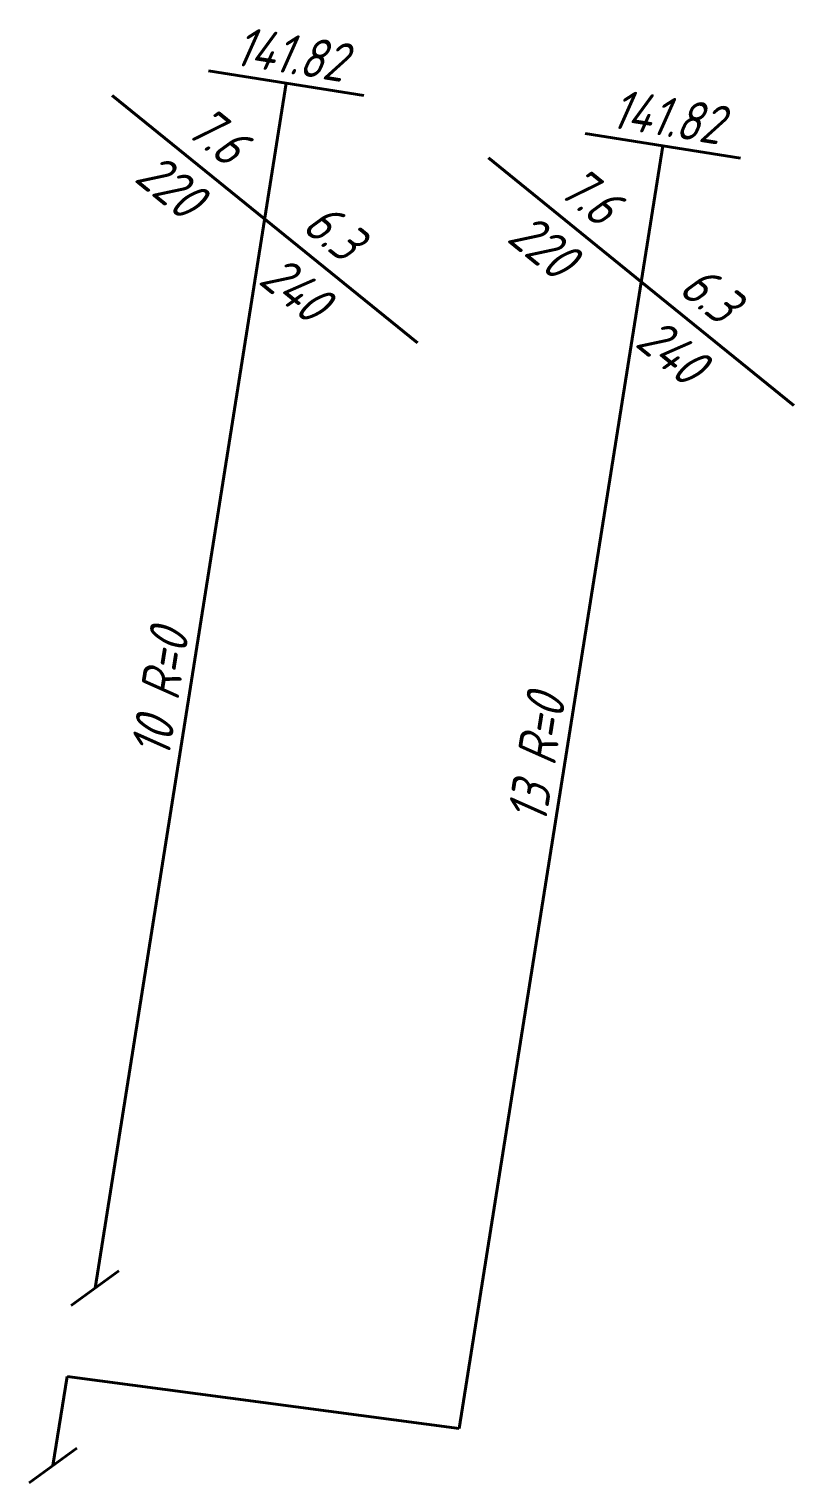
# Model space of a CAD drawing. Extents: x 10708 to 14321, y 7461 to 9444.
# Drawn here: x 13254.31 to 13273.77, y 7604.87 to 7641.85 of the extents above; entities that cross this region are included whole.
import ezdxf
from ezdxf.enums import TextEntityAlignment as Align

# ---------------------------------------------------------------- set-up
doc = ezdxf.new("R2010")
doc.units = 0
doc.styles.add('ук оф — копия$0$Уклоноуказатели', font='SPDS.shx', dxfattribs={"oblique": 15, "height": 2})

msp = doc.modelspace()

# ---------------------------------------------------------------- linework, layer by layer
at = {"color": 6, "lineweight": 40}
for p, q in [((13258.88, 7640.783), (13262.831, 7640.156)), ((13260.307, 7637.013), (13256.422, 7640.161)), ((13257.076, 7616.662), (13260.855, 7640.47)), ((13268.459, 7639.191), (13272.409, 7638.564)), ((13266.672, 7615.174), (13270.434, 7638.877)), ((13269.885, 7635.421), (13266.001, 7638.569)), ((13260.307, 7637.013), (13264.191, 7633.865)), ((13269.885, 7635.421), (13273.77, 7632.273)), ((13255.991, 7609.823), (13257.076, 7616.662)), ((13265.255, 7606.253), (13266.672, 7615.174)), ((13255.384, 7609.382), (13256.598, 7610.263)), ((13254.919, 7605.306), (13255.279, 7607.574)), ((13254.312, 7604.865), (13255.526, 7605.746))]:
    msp.add_line(p, q, dxfattribs=at)
msp.add_lwpolyline([(13255.279, 7607.574), (13265.255, 7606.253)], dxfattribs=at)

# ---------------------------------------------------------------- texts
at = {"color": 6, "lineweight": 40, "style": 'ук оф — копия$0$Уклоноуказатели', "oblique": 15}
for p in [(13260.894, 7640.716), (13270.473, 7639.124)]:
    msp.add_text('141.82', height=1, rotation=350.9807, dxfattribs=at).set_placement(p, align=Align.CENTER)
for p in [(13259.338, 7638.322), (13268.818, 7636.789)]:
    msp.add_text('7.6', height=1, rotation=320.9807, dxfattribs=at).set_placement(p, align=Align.RIGHT)
for p in [(13258.866, 7637.739), (13268.346, 7636.206)]:
    msp.add_text('220', height=1, rotation=320.9807, dxfattribs=at).set_placement(p, align=Align.TOP_RIGHT)
for p in [(13261.216, 7636.759), (13270.794, 7635.167)]:
    msp.add_text('6.3', height=1, rotation=320.9807, dxfattribs=at).set_placement(p)
for p in [(13260.743, 7636.176), (13270.322, 7634.584)]:
    msp.add_text('240', height=1, rotation=320.9807, dxfattribs=at).set_placement(p, align=Align.TOP_LEFT)
for s, p in [('10 R=0', (13257.381, 7623.366)), ('13 R=0', (13266.962, 7621.691))]:
    msp.add_text(s, height=1, rotation=80.9807, dxfattribs=at).set_placement(p, align=Align.MIDDLE_LEFT)

doc.saveas('drawing.dxf')
